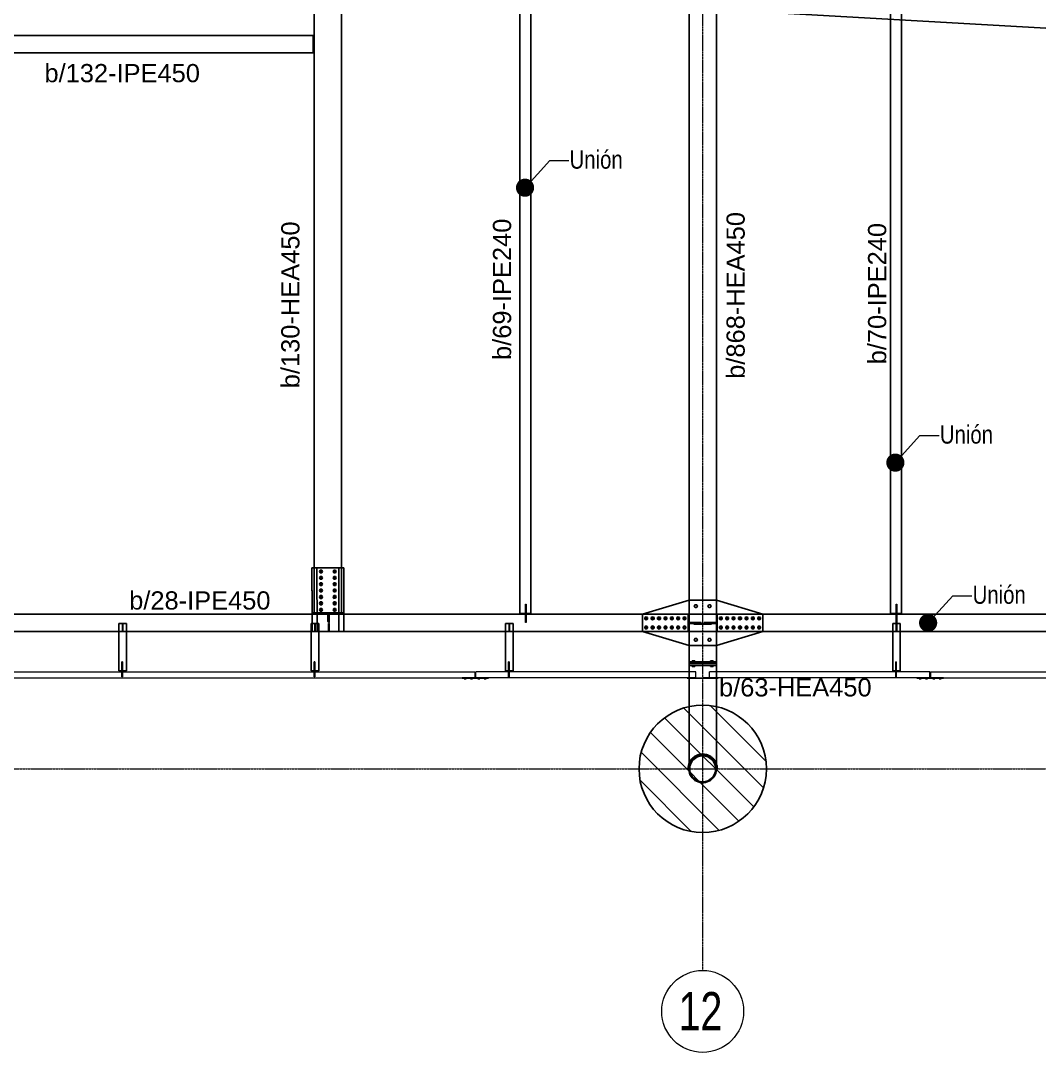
# Model space of a CAD drawing. Header units: millimetres. Extents: x -158 to 97215, y -53820 to 8373.
# Drawn here: x 51236 to 62434, y -53820 to -42484 of the extents above; entities that cross this region are included whole.
import ezdxf
from ezdxf.enums import TextEntityAlignment as Align

# ---------------------------------------------------------------- set-up
doc = ezdxf.new("R2010")
doc.units = ezdxf.units.MM
doc.header["$LTSCALE"] = 0.8
doc.linetypes.add('DXK_LINE_DOT2', pattern=[3.9198, 1.9599, -1.9599])
doc.linetypes.add('Grid Line', pattern=[3.33375, 1.905, -0.47625, 0.47625, -0.47625])
for name, color, linetype, lineweight in [('0-1', 7, 'Continuous', 5), ('E_COLUMNAS', 1, 'Continuous', 18), ('E_COLUMNAS-1', 1, 'Continuous', 25), ('E_EJES', 8, 'Continuous', 9), ('E_EJES-1', 8, 'Grid Line', 9), ('E_TEXTO', 3, 'Continuous', 9), ('E_VIGAS-2', 5, 'Continuous', 25), ('P-PLATINA', 6, 'Continuous', 15)]:
    doc.layers.add(name, color=color, linetype=linetype, lineweight=lineweight)
doc.layers.add('VIGAS', color=8, linetype='Continuous')
doc.styles.add('CX', font='ARIALUNI.ttf', dxfattribs={"width": 0.8, "height": 300})
doc.styles.add('Swis721 LtCn BT', font='swisscl.ttf', dxfattribs={"height": 0.42})
doc.styles.add('VERDANA', font='arial.ttf')

# ---------------------------------------------------------------- blocks, each defined once
blk = doc.blocks.new('Grid - CNI_NOMBRE EJES-372759-_6_00m_N_E_-NIVEL-2 DOC')
at = {"layer": 'E_EJES'}
blk.add_circle((0, 0), 0.003, dxfattribs=at)

msp = doc.modelspace()

# ---------------------------------------------------------------- hatches: boundary and pattern name
at = {"layer": 'E_COLUMNAS'}
h = msp.add_hatch(dxfattribs=at)
h.set_pattern_fill('FP_1', color=256, scale=1000, style=0, pattern_type=2)
h.set_pattern_definition([(135, (90395.35, -191367.15), (-159.09903, -159.09903), [])])
h.paths.add_polyline_path([(58733.3, -51404.7), (58824.6, -51398.7), (58914.4, -51380.9), (59001.1, -51351.5), (59083.3, -51311), (59159.4, -51260.1), (59228.2, -51199.7), (59288.6, -51130.9), (59339.5, -51054.7), (59380, -50972.6), (59409.4, -50885.9), (59427.3, -50796.1), (59433.3, -50704.7), (59427.3, -50613.4), (59409.4, -50523.6), (59380, -50436.9), (59339.5, -50354.7), (59288.6, -50278.6), (59228.2, -50209.8), (59159.4, -50149.4), (59083.3, -50098.5), (59001.1, -50058), (58914.4, -50028.6), (58824.6, -50010.7), (58733.3, -50004.7), (58641.9, -50010.7), (58552.1, -50028.6), (58465.4, -50058), (58383.3, -50098.5), (58307.1, -50149.4), (58238.3, -50209.8), (58177.9, -50278.6), (58127, -50354.7), (58086.5, -50436.9), (58057.1, -50523.6), (58039.2, -50613.4), (58033.3, -50704.7), (58039.2, -50796.1), (58057.1, -50885.9), (58086.5, -50972.6), (58127, -51054.7), (58177.9, -51130.9), (58238.3, -51199.7), (58307.1, -51260.1), (58383.3, -51311), (58465.4, -51351.5), (58552.1, -51380.9), (58641.9, -51398.7)])

# ---------------------------------------------------------------- linework, layer by layer
at = {"color": 2, "linetype": 'Continuous'}
for points in [[(58583.7, -50734.5, 1), (58882.8, -50675, 1)], [(58593.5, -50676.9, 1), (58873, -50732.5, 1)]]:
    msp.add_lwpolyline(points, format="xyb", close=True, dxfattribs=at)
at = {"color": 1, "linetype": 'Continuous'}
for centre, radius, start, end in [((54538.8, -48536.4), 11, 90.03592, 270.03592), ((54538.8, -48606.4), 11, 90.03592, 270.03592), ((54538.8, -48536.4), 10, 30.03592, 210.03592), ((54538.8, -48606.4), 10, 30.03592, 210.03592), ((54538.8, -48536.4), 10, 210.03592, 30.03592), ((54538.8, -48606.4), 10, 210.03592, 30.03592), ((54538.8, -48536.4), 11, 270.03592, 90.03592), ((54538.8, -48606.4), 11, 270.03592, 90.03592), ((54688.8, -48536.4), 11, 90.03592, 270.03592), ((54688.8, -48606.4), 11, 90.03592, 270.03592), ((54688.8, -48536.4), 10, 30.03592, 210.03592), ((54688.8, -48606.4), 10, 30.03592, 210.03592), ((54688.8, -48536.4), 10, 210.03592, 30.03592), ((54688.8, -48606.4), 10, 210.03592, 30.03592), ((54688.8, -48536.4), 11, 270.03592, 90.03592), ((54688.8, -48606.4), 11, 270.03592, 90.03592), ((54538.9, -48676.4), 11, 90.03592, 270.03592), ((54538.9, -48746.4), 11, 90.03592, 270.03592), ((54538.9, -48676.4), 10, 30.03592, 210.03592), ((54538.9, -48746.4), 10, 30.03592, 210.03592), ((54538.9, -48676.4), 10, 210.03592, 30.03592), ((54538.9, -48746.4), 10, 210.03592, 30.03592), ((54538.9, -48676.4), 11, 270.03592, 90.03592), ((54538.9, -48746.4), 11, 270.03592, 90.03592), ((54688.9, -48676.4), 11, 90.03592, 270.03592), ((54688.9, -48746.4), 11, 90.03592, 270.03592), ((54688.9, -48676.4), 10, 30.03592, 210.03592), ((54688.9, -48746.4), 10, 30.03592, 210.03592), ((54688.9, -48676.4), 10, 210.03592, 30.03592), ((54688.9, -48746.4), 10, 210.03592, 30.03592), ((54688.9, -48676.4), 11, 270.03592, 90.03592), ((54688.9, -48746.4), 11, 270.03592, 90.03592), ((54538.9, -48816.4), 11, 90.03592, 270.03592), ((54538.9, -48816.4), 10, 30.03592, 210.03592), ((54538.9, -48816.4), 10, 210.03592, 30.03592), ((54538.9, -48816.4), 11, 270.03592, 90.03592), ((54688.9, -48816.4), 11, 90.03592, 270.03592), ((54688.9, -48816.4), 10, 30.03592, 210.03592), ((54688.9, -48816.4), 10, 210.03592, 30.03592), ((54688.9, -48816.4), 11, 270.03592, 90.03592), ((54539, -48886.4), 11, 90.03592, 270.03592), ((54539, -48956.4), 11, 90.03592, 270.03592), ((54539, -48886.4), 10, 30.03592, 210.03592), ((54539, -48956.4), 10, 30.03592, 210.03592), ((54539, -48886.4), 10, 210.03592, 30.03592), ((54539, -48956.4), 10, 210.03592, 30.03592), ((54539, -48886.4), 11, 270.03592, 90.03592), ((54539, -48956.4), 11, 270.03592, 90.03592), ((54689, -48886.4), 11, 90.03592, 270.03592), ((54689, -48956.4), 11, 90.03592, 270.03592), ((54689, -48886.4), 10, 30.03592, 210.03592), ((54689, -48956.4), 10, 30.03592, 210.03592), ((54689, -48886.4), 10, 210.03592, 30.03592), ((54689, -48956.4), 10, 210.03592, 30.03592), ((54689, -48886.4), 11, 270.03592, 90.03592), ((54689, -48956.4), 11, 270.03592, 90.03592), ((58113.2, -49051.4), 11.5, 18, 198), ((58113.2, -49051.4), 11.5, 198, 18), ((58113.2, -49051.4), 10, 90, 270), ((58113.2, -49051.4), 10, 270, 90), ((58183.2, -49051.4), 11.5, 18, 198), ((58183.2, -49051.4), 11.5, 198, 18), ((58183.2, -49051.4), 10, 90, 270), ((58183.2, -49051.4), 10, 270, 90), ((58253.2, -49051.4), 11.5, 18, 198), ((58253.2, -49051.4), 11.5, 198, 18), ((58253.2, -49051.4), 10, 90, 270), ((58253.2, -49051.4), 10, 270, 90), ((58323.2, -49051.4), 11.5, 18, 198), ((58323.2, -49051.4), 11.5, 198, 18), ((58323.2, -49051.4), 10, 90, 270), ((58323.2, -49051.4), 10, 270, 90), ((58393.2, -49051.4), 11.5, 18, 198), ((58393.2, -49051.4), 11.5, 198, 18), ((58393.2, -49051.4), 10, 90, 270), ((58393.2, -49051.4), 10, 270, 90), ((58463.2, -49051.4), 11.5, 18, 198), ((58463.2, -49051.4), 11.5, 198, 18), ((58463.2, -49051.4), 10, 90, 270), ((58463.2, -49051.4), 10, 270, 90), ((58533.2, -49051.4), 11.5, 18, 198), ((58533.2, -49051.4), 11.5, 198, 18), ((58533.2, -49051.4), 10, 90, 270), ((58533.2, -49051.4), 10, 270, 90), ((58933.3, -49051.4), 11.5, 18, 198), ((58933.3, -49051.4), 11.5, 198, 18), ((58933.3, -49051.4), 10, 90, 270), ((58933.3, -49051.4), 10, 270, 90), ((59003.3, -49051.4), 11.5, 18, 198), ((59003.3, -49051.4), 11.5, 198, 18), ((59003.3, -49051.4), 10, 90, 270), ((59003.3, -49051.4), 10, 270, 90), ((59073.3, -49051.4), 11.5, 18, 198), ((59073.3, -49051.4), 11.5, 198, 18), ((59073.3, -49051.4), 10, 90, 270), ((59073.3, -49051.4), 10, 270, 90), ((59143.3, -49051.4), 11.5, 18, 198), ((59143.3, -49051.4), 11.5, 198, 18), ((59143.3, -49051.4), 10, 90, 270), ((59143.3, -49051.4), 10, 270, 90), ((59213.3, -49051.4), 11.5, 18, 198), ((59213.3, -49051.4), 11.5, 198, 18), ((59213.3, -49051.4), 10, 90, 270), ((59213.3, -49051.4), 10, 270, 90), ((59283.3, -49051.4), 11.5, 18, 198), ((59283.3, -49051.4), 11.5, 198, 18), ((59283.3, -49051.4), 10, 90, 270), ((59283.3, -49051.4), 10, 270, 90), ((59353.3, -49051.4), 11.5, 18, 198), ((59353.3, -49051.4), 11.5, 198, 18), ((59353.3, -49051.4), 10, 90, 270), ((59353.3, -49051.4), 10, 270, 90), ((58113.2, -49151.4), 11.5, 18, 198), ((58113.2, -49151.4), 11.5, 198, 18), ((58113.2, -49151.4), 10, 90, 270), ((58113.2, -49151.4), 10, 270, 90), ((58183.2, -49151.4), 11.5, 18, 198), ((58183.2, -49151.4), 11.5, 198, 18), ((58183.2, -49151.4), 10, 90, 270), ((58183.2, -49151.4), 10, 270, 90), ((58253.2, -49151.4), 11.5, 18, 198), ((58253.2, -49151.4), 11.5, 198, 18), ((58253.2, -49151.4), 10, 90, 270), ((58253.2, -49151.4), 10, 270, 90), ((58323.2, -49151.4), 11.5, 18, 198), ((58323.2, -49151.4), 11.5, 198, 18), ((58323.2, -49151.4), 10, 90, 270), ((58323.2, -49151.4), 10, 270, 90), ((58393.2, -49151.4), 11.5, 18, 198), ((58393.2, -49151.4), 11.5, 198, 18), ((58393.2, -49151.4), 10, 90, 270), ((58393.2, -49151.4), 10, 270, 90), ((58463.2, -49151.4), 11.5, 18, 198), ((58463.2, -49151.4), 11.5, 198, 18), ((58463.2, -49151.4), 10, 90, 270), ((58463.2, -49151.4), 10, 270, 90), ((58533.2, -49151.4), 11.5, 18, 198), ((58533.2, -49151.4), 11.5, 198, 18), ((58533.2, -49151.4), 10, 90, 270), ((58533.2, -49151.4), 10, 270, 90), ((58933.3, -49151.4), 11.5, 18, 198), ((58933.3, -49151.4), 11.5, 198, 18), ((58933.3, -49151.4), 10, 90, 270), ((58933.3, -49151.4), 10, 270, 90), ((59003.3, -49151.4), 11.5, 18, 198), ((59003.3, -49151.4), 11.5, 198, 18), ((59003.3, -49151.4), 10, 90, 270), ((59003.3, -49151.4), 10, 270, 90), ((59073.3, -49151.4), 11.5, 18, 198), ((59073.3, -49151.4), 11.5, 198, 18), ((59073.3, -49151.4), 10, 90, 270), ((59073.3, -49151.4), 10, 270, 90), ((59143.3, -49151.4), 11.5, 18, 198), ((59143.3, -49151.4), 11.5, 198, 18), ((59143.3, -49151.4), 10, 90, 270), ((59143.3, -49151.4), 10, 270, 90), ((59213.3, -49151.4), 11.5, 18, 198), ((59213.3, -49151.4), 11.5, 198, 18), ((59213.3, -49151.4), 10, 90, 270), ((59213.3, -49151.4), 10, 270, 90), ((59283.3, -49151.4), 11.5, 18, 198), ((59283.3, -49151.4), 11.5, 198, 18), ((59283.3, -49151.4), 10, 90, 270), ((59283.3, -49151.4), 10, 270, 90), ((59353.3, -49151.4), 11.5, 18, 198), ((59353.3, -49151.4), 11.5, 198, 18), ((59353.3, -49151.4), 10, 90, 270), ((59353.3, -49151.4), 10, 270, 90)]:
    msp.add_arc(centre, radius, start, end, dxfattribs=at)
at = {"color": 1, "linetype": 'DXK_LINE_DOT2'}
msp.add_arc((58733.3, -50704.7), 162.5, 33.75, 146.25, dxfattribs=at)
at = {"layer": '0-1', "color": 8}
for p, q in [((44238.3, -49638.1), (56228.3, -49638.1)), ((56228.3, -49638.1), (56228.3, -49703.1)), ((56238.3, -49703.1), (56238.3, -49638.1)), ((58583.3, -49638.1), (56238.3, -49638.1)), ((58657.5, -49638.1), (58583.3, -49638.1)), ((58657.5, -49703.1), (58657.5, -49638.1)), ((58809, -49703.1), (58809, -49638.1)), ((58883.3, -49638.1), (58809, -49638.1)), ((61228.3, -49638.1), (58883.3, -49638.1)), ((61228.3, -49703.1), (61228.3, -49638.1)), ((61238.3, -49638.1), (61238.3, -49703.1)), ((61238.3, -49638.1), (73228.3, -49638.1)), ((44238.3, -49703.1), (56228.3, -49703.1)), ((58583.3, -49703.1), (56238.3, -49703.1)), ((58562.5, -49703.1), (58727.5, -49703.1)), ((58904, -49703.1), (58739, -49703.1)), ((61228.3, -49703.1), (58883.3, -49703.1)), ((61238.3, -49703.1), (73228.3, -49703.1))]:
    msp.add_line(p, q, dxfattribs=at)
at = {"layer": 'E_COLUMNAS-1'}
for start, end in [(0, 180), (180, 0)]:
    msp.add_arc((58733.3, -50704.7), 700, start, end, dxfattribs=at)
at = {"layer": 'E_EJES-1'}
for p, q in [((58733.3, -52920), (58733.3, -22429.9)), ((2836.9, -50704.7), (96315.4, -50704.7))]:
    msp.add_line(p, q, dxfattribs=at)
at = {"layer": 'E_TEXTO', "color": 4}
for p, q in [((56780.9, -44319.6), (57051.5, -44021.6)), ((57051.5, -44021.6), (57261.2, -44021.6)), ((60850.9, -47340.4), (61121.5, -47042.4)), ((61121.5, -47042.4), (61331.2, -47042.4)), ((61210.9, -49100.4), (61481.5, -48802.4)), ((61481.5, -48802.4), (61691.2, -48802.4))]:
    msp.add_line(p, q, dxfattribs=at)
at = {"layer": 'E_TEXTO', "color": 4, "const_width": 100}
for points in [[(56730.9, -44319.6, 1), (56830.9, -44319.6, 1)], [(60800.9, -47340.4, 1), (60900.9, -47340.4, 1)], [(61160.9, -49100.4, 1), (61260.9, -49100.4, 1)]]:
    msp.add_lwpolyline(points, format="xyb", close=True, dxfattribs=at)
at = {"layer": 'E_VIGAS-2', "color": 30, "true_color": 0xf26722}
msp.add_line((67242.2, -42835.5), (53983.9, -42079.6), dxfattribs=at)
at = {"layer": 'P-PLATINA'}
for p, q in [((56786.6, -49076.7), (56792.6, -49076.7)), ((60861.4, -49076.7), (60867.4, -49076.7))]:
    msp.add_line(p, q, dxfattribs=at)
for points in [[(56786.6, -48896.4), (56792.6, -48896.4), (56792.6, -48996.4), (56792.6, -49006.4), (56792.6, -49096.7), (56786.6, -49096.7), (56786.6, -49006.4), (56786.6, -48996.4)], [(60861.4, -49096.7), (60861.4, -49006.4), (60861.4, -48996.4), (60861.4, -48896.4), (60867.4, -48896.4), (60867.4, -48996.4), (60867.4, -49006.4), (60867.4, -49096.7)], [(58727.5, -49116.1), (58727.5, -49106.1), (58637.5, -49106.1), (58637.5, -49116.1)], [(58739, -49106.1), (58739, -49116.1), (58829, -49116.1), (58829, -49106.1)]]:
    msp.add_lwpolyline(points, close=True, dxfattribs=at)
for points in [[(54608.3, -48996.4), (54608.3, -49086.7), (54619.8, -49086.7), (54619.8, -48996.4)], [(54619.8, -49006.7), (54619.8, -49096.7), (54629.8, -49096.7), (54629.8, -49006.7)], [(58573.3, -49106.1), (58717.5, -49106.1), (58717.5, -49096.7), (58573.3, -49096.7)], [(58893.3, -49096.7), (58749, -49096.7), (58749, -49106.1), (58893.3, -49106.1)]]:
    msp.add_lwpolyline(points, dxfattribs=at)
at = {"layer": 'VIGAS'}
for p, q in [((54464, -41906.1), (54464, -45141.7)), ((54764, -41906.1), (54764, -48996.4)), ((56723.5, -48996.4), (56723.5, -42042.9)), ((56843.5, -42042.9), (56843.5, -48996.4)), ((58583.3, -42108.4), (58583.3, -48851.3)), ((58883.3, -42108.4), (58883.3, -48851.4)), ((60798.3, -48996.4), (60798.3, -42275.9)), ((60918.3, -42275.9), (60918.3, -48996.4)), ((54451.3, -42647.2), (50446.2, -42647.2)), ((54451.3, -42837.2), (54451.3, -42647.2)), ((54451.3, -42837.2), (50446.2, -42837.2)), ((54464, -45141.7), (54464, -48996.4)), ((54438.7, -48496.5), (54788.7, -48496.4)), ((54438.7, -48496.5), (54439.6, -49006.4)), ((54440.1, -48989.5), (54438.7, -48496.5)), ((54464, -48496.5), (54438.7, -48496.5)), ((54764, -48496.4), (54464, -48496.5)), ((54492.9, -48496.5), (54734.5, -48496.4)), ((54494.2, -49196.4), (54492.9, -48496.5)), ((54734.5, -48496.4), (54734.2, -49196.4)), ((54788.7, -48496.4), (54764, -48496.4)), ((54788.7, -48496.4), (54788.5, -48989.4)), ((54788.5, -48989.4), (54788.7, -48496.4)), ((54530.1, -48521.5), (54521.4, -48536.5)), ((54521.4, -48536.5), (54530.1, -48551.5)), ((54530.1, -48591.5), (54521.5, -48606.5)), ((54521.5, -48606.5), (54530.2, -48621.5)), ((54547.4, -48521.4), (54530.1, -48521.5)), ((54530.1, -48551.5), (54547.4, -48551.4)), ((54547.5, -48591.4), (54530.1, -48591.5)), ((54530.2, -48621.5), (54547.5, -48621.4)), ((54556.1, -48536.4), (54547.4, -48521.4)), ((54547.4, -48551.4), (54556.1, -48536.4)), ((54556.1, -48606.4), (54547.5, -48591.4)), ((54547.5, -48621.4), (54556.1, -48606.4)), ((54680.1, -48521.4), (54671.4, -48536.4)), ((54671.4, -48536.4), (54680.1, -48551.4)), ((54680.1, -48591.4), (54671.5, -48606.4)), ((54671.5, -48606.4), (54680.2, -48621.4)), ((54697.4, -48521.3), (54680.1, -48521.4)), ((54680.1, -48551.4), (54697.4, -48551.3)), ((54697.5, -48591.3), (54680.1, -48591.4)), ((54680.2, -48621.4), (54697.5, -48621.3)), ((54706.1, -48536.3), (54697.4, -48521.3)), ((54697.4, -48551.3), (54706.1, -48536.3)), ((54706.1, -48606.3), (54697.5, -48591.3)), ((54697.5, -48621.3), (54706.1, -48606.3)), ((54530.2, -48661.5), (54521.5, -48676.5)), ((54521.5, -48676.5), (54530.2, -48691.5)), ((54530.2, -48731.5), (54521.6, -48746.5)), ((54547.5, -48661.4), (54530.2, -48661.5)), ((54530.2, -48691.5), (54547.5, -48691.4)), ((54547.5, -48731.4), (54530.2, -48731.5)), ((54556.2, -48676.4), (54547.5, -48661.4)), ((54547.5, -48691.4), (54556.2, -48676.4)), ((54556.2, -48746.4), (54547.5, -48731.4)), ((54680.2, -48661.4), (54671.5, -48676.4)), ((54671.5, -48676.4), (54680.2, -48691.4)), ((54680.2, -48731.4), (54671.6, -48746.4)), ((54697.5, -48661.3), (54680.2, -48661.4)), ((54680.2, -48691.4), (54697.5, -48691.3)), ((54697.5, -48731.3), (54680.2, -48731.4)), ((54706.2, -48676.3), (54697.5, -48661.3)), ((54697.5, -48691.3), (54706.2, -48676.3)), ((54706.2, -48746.3), (54697.5, -48731.3)), ((54521.6, -48746.5), (54530.2, -48761.5)), ((54530.3, -48801.5), (54521.6, -48816.5)), ((54521.6, -48816.5), (54530.3, -48831.5)), ((54530.2, -48761.5), (54547.6, -48761.4)), ((54547.6, -48801.4), (54530.3, -48801.5)), ((54530.3, -48831.5), (54547.6, -48831.4)), ((54547.6, -48761.4), (54556.2, -48746.4)), ((54556.3, -48816.4), (54547.6, -48801.4)), ((54547.6, -48831.4), (54556.3, -48816.4)), ((54671.6, -48746.4), (54680.2, -48761.4)), ((54680.3, -48801.4), (54671.6, -48816.4)), ((54671.6, -48816.4), (54680.3, -48831.4)), ((54680.2, -48761.4), (54697.6, -48761.3)), ((54697.6, -48801.3), (54680.3, -48801.4)), ((54680.3, -48831.4), (54697.6, -48831.3)), ((54697.6, -48761.3), (54706.2, -48746.3)), ((54706.3, -48816.3), (54697.6, -48801.3)), ((54697.6, -48831.3), (54706.3, -48816.3)), ((58583.3, -48851.3), (58583.3, -49351.4)), ((58883.3, -49351.3), (58883.3, -48851.4)), ((54530.3, -48871.5), (54521.7, -48886.5)), ((54521.7, -48886.5), (54530.3, -48901.5)), ((54530.4, -48941.5), (54521.7, -48956.5)), ((54521.7, -48956.5), (54530.4, -48971.5)), ((54547.6, -48871.4), (54530.3, -48871.5)), ((54530.3, -48901.5), (54547.7, -48901.4)), ((54547.7, -48941.4), (54530.4, -48941.5)), ((54530.4, -48971.5), (54547.7, -48971.4)), ((54556.3, -48886.4), (54547.6, -48871.4)), ((54547.7, -48901.4), (54556.3, -48886.4)), ((54556.3, -48956.4), (54547.7, -48941.4)), ((54547.7, -48971.4), (54556.3, -48956.4)), ((54680.3, -48871.4), (54671.7, -48886.4)), ((54671.7, -48886.4), (54680.3, -48901.4)), ((54680.4, -48941.4), (54671.7, -48956.4)), ((54671.7, -48956.4), (54680.4, -48971.4)), ((54697.6, -48871.3), (54680.3, -48871.4)), ((54680.3, -48901.4), (54697.7, -48901.3)), ((54697.7, -48941.3), (54680.4, -48941.4)), ((54680.4, -48971.4), (54697.7, -48971.3)), ((54706.3, -48886.3), (54697.6, -48871.3)), ((54697.7, -48901.3), (54706.3, -48886.3)), ((54706.3, -48956.3), (54697.7, -48941.3)), ((54697.7, -48971.3), (54706.3, -48956.3)), ((54493.8, -49006.4), (50956.3, -49006.4)), ((54439.6, -49006.4), (54440, -49196.5)), ((54464, -48989.5), (54440.1, -48989.5)), ((54764, -48989.4), (54464, -48989.5)), ((54493.8, -48996.4), (54464, -48996.4)), ((54734.3, -48996.4), (54493.8, -48996.4)), ((54734.3, -49006.4), (54493.8, -49006.4)), ((54629.8, -49006.7), (54619.8, -49006.7)), ((54764, -48996.4), (54734.3, -48996.4)), ((58075.1, -49006.4), (54734.3, -49006.4)), ((54788.5, -48989.4), (54764, -48989.4)), ((54788.5, -49006.4), (54788.4, -49196.4)), ((54788.5, -48989.4), (54788.5, -49006.4)), ((56723.5, -48996.4), (56843.5, -48996.4)), ((58073.4, -49006.4), (58073.3, -49196.9)), ((58073.3, -49196.9), (58073.4, -49006.9)), ((58073.4, -49005.9), (58073.4, -49006.4)), ((58076.7, -49005.9), (58073.4, -49005.9)), ((58573.3, -49006.4), (58075.1, -49006.4)), ((59393.1, -49004.6), (58076.7, -49005.9)), ((58098.2, -49042.7), (58113.2, -49034)), ((58098.2, -49060), (58098.2, -49042.7)), ((58113.2, -49068.7), (58098.2, -49060)), ((58113.2, -49034), (58128.2, -49042.7)), ((58128.2, -49060), (58113.2, -49068.7)), ((58128.2, -49042.7), (58128.2, -49060)), ((58168.2, -49042.7), (58183.2, -49034)), ((58168.2, -49060), (58168.2, -49042.7)), ((58183.2, -49068.7), (58168.2, -49060)), ((58183.2, -49034), (58198.2, -49042.7)), ((58198.2, -49060), (58183.2, -49068.7)), ((58198.2, -49042.7), (58198.2, -49060)), ((58238.2, -49042.7), (58253.2, -49034)), ((58238.2, -49060), (58238.2, -49042.7)), ((58253.2, -49068.7), (58238.2, -49060)), ((58253.2, -49034), (58268.2, -49042.7)), ((58268.2, -49060), (58253.2, -49068.7)), ((58268.2, -49042.7), (58268.2, -49060)), ((58308.2, -49042.7), (58323.2, -49034)), ((58308.2, -49060), (58308.2, -49042.7)), ((58323.2, -49068.7), (58308.2, -49060)), ((58323.2, -49034), (58338.2, -49042.7)), ((58338.2, -49060), (58323.2, -49068.7)), ((58338.2, -49042.7), (58338.2, -49060)), ((58378.2, -49042.7), (58393.2, -49034)), ((58378.2, -49060), (58378.2, -49042.7)), ((58393.2, -49068.7), (58378.2, -49060)), ((58393.2, -49034), (58408.2, -49042.7)), ((58408.2, -49060), (58393.2, -49068.7)), ((58408.2, -49042.7), (58408.2, -49060)), ((58448.2, -49042.7), (58463.2, -49034)), ((58448.2, -49060), (58448.2, -49042.7)), ((58463.2, -49068.7), (58448.2, -49060)), ((58463.2, -49034), (58478.2, -49042.7)), ((58478.2, -49060), (58463.2, -49068.7)), ((58478.2, -49042.7), (58478.2, -49060)), ((58518.2, -49042.7), (58533.2, -49034)), ((58518.2, -49060), (58518.2, -49042.7)), ((58533.2, -49068.7), (58518.2, -49060)), ((58533.2, -49034), (58548.2, -49042.7)), ((58548.2, -49060), (58533.2, -49068.7)), ((58548.2, -49042.7), (58548.2, -49060)), ((58573.3, -49006.4), (58573.3, -49196.4)), ((58893.3, -49196.4), (58893.3, -49006.4)), ((59393.1, -49006.4), (58893.3, -49006.4)), ((58918.3, -49042.7), (58933.3, -49034)), ((58918.3, -49060), (58918.3, -49042.7)), ((58933.3, -49068.7), (58918.3, -49060)), ((58933.3, -49034), (58948.3, -49042.7)), ((58948.3, -49060), (58933.3, -49068.7)), ((58948.3, -49042.7), (58948.3, -49060)), ((58988.3, -49042.7), (59003.3, -49034)), ((58988.3, -49060), (58988.3, -49042.7)), ((59003.3, -49068.7), (58988.3, -49060)), ((59003.3, -49034), (59018.3, -49042.7)), ((59018.3, -49060), (59003.3, -49068.7)), ((59018.3, -49042.7), (59018.3, -49060)), ((59058.3, -49042.7), (59073.3, -49034)), ((59058.3, -49060), (59058.3, -49042.7)), ((59073.3, -49068.7), (59058.3, -49060)), ((59073.3, -49034), (59088.3, -49042.7)), ((59088.3, -49060), (59073.3, -49068.7)), ((59088.3, -49042.7), (59088.3, -49060)), ((59128.3, -49042.7), (59143.3, -49034)), ((59128.3, -49060), (59128.3, -49042.7)), ((59143.3, -49068.7), (59128.3, -49060)), ((59143.3, -49034), (59158.3, -49042.7)), ((59158.3, -49060), (59143.3, -49068.7)), ((59158.3, -49042.7), (59158.3, -49060)), ((59198.3, -49042.7), (59213.3, -49034)), ((59198.3, -49060), (59198.3, -49042.7)), ((59213.3, -49068.7), (59198.3, -49060)), ((59213.3, -49034), (59228.3, -49042.7)), ((59228.3, -49060), (59213.3, -49068.7)), ((59228.3, -49042.7), (59228.3, -49060)), ((59268.3, -49042.7), (59283.3, -49034)), ((59268.3, -49060), (59268.3, -49042.7)), ((59283.3, -49068.7), (59268.3, -49060)), ((59283.3, -49034), (59298.3, -49042.7)), ((59298.3, -49060), (59283.3, -49068.7)), ((59298.3, -49042.7), (59298.3, -49060)), ((59338.3, -49042.7), (59353.3, -49034)), ((59338.3, -49060), (59338.3, -49042.7)), ((59353.3, -49068.7), (59338.3, -49060)), ((59353.3, -49034), (59368.3, -49042.7)), ((59368.3, -49060), (59353.3, -49068.7)), ((59368.3, -49042.7), (59368.3, -49060)), ((59393.1, -49004.6), (59393.3, -49196.9)), ((59393.1, -49004.6), (59393.3, -49196.9)), ((66510.2, -49006.4), (59393.1, -49006.4)), ((60798.3, -48996.4), (60918.3, -48996.4)), ((54494.2, -49196.4), (50956.3, -49196.4)), ((52399.5, -49106.1), (52317.5, -49106.1)), ((52317.5, -49106.1), (52317.5, -49196.4)), ((52317.5, -49196.4), (52317.5, -49628.1)), ((52355.5, -49196.1), (52355.5, -49106.1)), ((52355.5, -49106.1), (52361.5, -49106.1)), ((52355.5, -49196.1), (52355.5, -49106.1)), ((52355.5, -49106.1), (52361.5, -49106.1)), ((52355.5, -49126.1), (52361.5, -49126.1)), ((52361.5, -49196.1), (52355.5, -49196.1)), ((52361.5, -49196.1), (52355.5, -49196.1)), ((52361.5, -49106.1), (52361.5, -49196.1)), ((52361.5, -49106.1), (52361.5, -49196.1)), ((52399.5, -49106.1), (52399.5, -49196.4)), ((52399.5, -49196.4), (52399.5, -49628.1)), ((54512.9, -49106.1), (54430.9, -49106.1)), ((54430.9, -49106.1), (54430.9, -49196.4)), ((54430.9, -49196.4), (54430.9, -49628.1)), ((54512.9, -49196.5), (54440, -49196.5)), ((54468.9, -49196.1), (54468.9, -49106.1)), ((54468.9, -49106.1), (54474.9, -49106.1)), ((54468.9, -49196.1), (54468.9, -49106.1)), ((54468.9, -49106.1), (54474.9, -49106.1)), ((54468.9, -49126.1), (54474.9, -49126.1)), ((54474.9, -49196.1), (54468.9, -49196.1)), ((54474.9, -49196.1), (54468.9, -49196.1)), ((54474.9, -49106.1), (54474.9, -49196.1)), ((54474.9, -49106.1), (54474.9, -49196.1)), ((54614, -49196.4), (54494.2, -49196.4)), ((54734.2, -49196.4), (54494.2, -49196.4)), ((54512.9, -49106.1), (54512.9, -49196.4)), ((54512.9, -49196.4), (54512.9, -49628.1)), ((54732.8, -49196.4), (54512.9, -49196.5)), ((58073.3, -49196.4), (54614, -49196.4)), ((54627.8, -49106.1), (54621.8, -49106.1)), ((54621.8, -49196.1), (54621.8, -49106.1)), ((54621.8, -49131.1), (54627.8, -49131.1)), ((54627.8, -49196.1), (54621.8, -49196.1)), ((54627.8, -49196.1), (54627.8, -49106.1)), ((54788.4, -49196.4), (54732.8, -49196.4)), ((56649.5, -49106.1), (56567.5, -49106.1)), ((56567.5, -49106.1), (56567.5, -49196.4)), ((56567.5, -49196.4), (56567.5, -49628.1)), ((56605.5, -49196.1), (56605.5, -49106.1)), ((56605.5, -49106.1), (56611.5, -49106.1)), ((56605.5, -49196.1), (56605.5, -49106.1)), ((56605.5, -49106.1), (56611.5, -49106.1)), ((56605.5, -49126.1), (56611.5, -49126.1)), ((56611.5, -49196.1), (56605.5, -49196.1)), ((56611.5, -49196.1), (56605.5, -49196.1)), ((56611.5, -49106.1), (56611.5, -49196.1)), ((56611.5, -49106.1), (56611.5, -49196.1)), ((56649.5, -49106.1), (56649.5, -49196.4)), ((56649.5, -49196.4), (56649.5, -49628.1)), ((58573.3, -49196.4), (58073.3, -49196.4)), ((59393.3, -49196.9), (58073.3, -49196.9)), ((58098.2, -49142.7), (58113.2, -49134)), ((58098.2, -49160), (58098.2, -49142.7)), ((58113.2, -49168.7), (58098.2, -49160)), ((58113.2, -49134), (58128.2, -49142.7)), ((58128.2, -49160), (58113.2, -49168.7)), ((58128.2, -49142.7), (58128.2, -49160)), ((58168.2, -49142.7), (58183.2, -49134)), ((58168.2, -49160), (58168.2, -49142.7)), ((58183.2, -49168.7), (58168.2, -49160)), ((58183.2, -49134), (58198.2, -49142.7)), ((58198.2, -49160), (58183.2, -49168.7)), ((58198.2, -49142.7), (58198.2, -49160)), ((58238.2, -49142.7), (58253.2, -49134)), ((58238.2, -49160), (58238.2, -49142.7)), ((58253.2, -49168.7), (58238.2, -49160)), ((58253.2, -49134), (58268.2, -49142.7)), ((58268.2, -49160), (58253.2, -49168.7)), ((58268.2, -49142.7), (58268.2, -49160)), ((58308.2, -49142.7), (58323.2, -49134)), ((58308.2, -49160), (58308.2, -49142.7)), ((58323.2, -49168.7), (58308.2, -49160)), ((58323.2, -49134), (58338.2, -49142.7)), ((58338.2, -49160), (58323.2, -49168.7)), ((58338.2, -49142.7), (58338.2, -49160)), ((58378.2, -49142.7), (58393.2, -49134)), ((58378.2, -49160), (58378.2, -49142.7)), ((58393.2, -49168.7), (58378.2, -49160)), ((58393.2, -49134), (58408.2, -49142.7)), ((58408.2, -49160), (58393.2, -49168.7)), ((58408.2, -49142.7), (58408.2, -49160)), ((58448.2, -49142.7), (58463.2, -49134)), ((58448.2, -49160), (58448.2, -49142.7)), ((58463.2, -49168.7), (58448.2, -49160)), ((58463.2, -49134), (58478.2, -49142.7)), ((58478.2, -49160), (58463.2, -49168.7)), ((58478.2, -49142.7), (58478.2, -49160)), ((58518.2, -49142.7), (58533.2, -49134)), ((58518.2, -49160), (58518.2, -49142.7)), ((58533.2, -49168.7), (58518.2, -49160)), ((58533.2, -49134), (58548.2, -49142.7)), ((58548.2, -49160), (58533.2, -49168.7)), ((58548.2, -49142.7), (58548.2, -49160)), ((59393.3, -49196.4), (58893.3, -49196.4)), ((58918.3, -49142.7), (58933.3, -49134)), ((58918.3, -49160), (58918.3, -49142.7)), ((58933.3, -49168.7), (58918.3, -49160)), ((58933.3, -49134), (58948.3, -49142.7)), ((58948.3, -49160), (58933.3, -49168.7)), ((58948.3, -49142.7), (58948.3, -49160)), ((58988.3, -49142.7), (59003.3, -49134)), ((58988.3, -49160), (58988.3, -49142.7)), ((59003.3, -49168.7), (58988.3, -49160)), ((59003.3, -49134), (59018.3, -49142.7)), ((59018.3, -49160), (59003.3, -49168.7)), ((59018.3, -49142.7), (59018.3, -49160)), ((59058.3, -49142.7), (59073.3, -49134)), ((59058.3, -49160), (59058.3, -49142.7)), ((59073.3, -49168.7), (59058.3, -49160)), ((59073.3, -49134), (59088.3, -49142.7)), ((59088.3, -49160), (59073.3, -49168.7)), ((59088.3, -49142.7), (59088.3, -49160)), ((59128.3, -49142.7), (59143.3, -49134)), ((59128.3, -49160), (59128.3, -49142.7)), ((59143.3, -49168.7), (59128.3, -49160)), ((59143.3, -49134), (59158.3, -49142.7)), ((59158.3, -49160), (59143.3, -49168.7)), ((59158.3, -49142.7), (59158.3, -49160)), ((59198.3, -49142.7), (59213.3, -49134)), ((59198.3, -49160), (59198.3, -49142.7)), ((59213.3, -49168.7), (59198.3, -49160)), ((59213.3, -49134), (59228.3, -49142.7)), ((59228.3, -49160), (59213.3, -49168.7)), ((59228.3, -49142.7), (59228.3, -49160)), ((59268.3, -49142.7), (59283.3, -49134)), ((59268.3, -49160), (59268.3, -49142.7)), ((59283.3, -49168.7), (59268.3, -49160)), ((59283.3, -49134), (59298.3, -49142.7)), ((59298.3, -49160), (59283.3, -49168.7)), ((59298.3, -49142.7), (59298.3, -49160)), ((59338.3, -49142.7), (59353.3, -49134)), ((59338.3, -49160), (59338.3, -49142.7)), ((59353.3, -49168.7), (59338.3, -49160)), ((59353.3, -49134), (59368.3, -49142.7)), ((59368.3, -49160), (59353.3, -49168.7)), ((59368.3, -49142.7), (59368.3, -49160)), ((66510.3, -49196.4), (59393.3, -49196.4)), ((60904.3, -49106.1), (60822.3, -49106.1)), ((60822.3, -49106.1), (60822.3, -49196.4)), ((60822.3, -49196.4), (60822.3, -49628.1)), ((60860.3, -49196.1), (60860.3, -49106.1)), ((60860.3, -49106.1), (60866.3, -49106.1)), ((60860.3, -49196.1), (60860.3, -49106.1)), ((60860.3, -49106.1), (60866.3, -49106.1)), ((60860.3, -49126.1), (60866.3, -49126.1)), ((60866.3, -49196.1), (60860.3, -49196.1)), ((60866.3, -49196.1), (60860.3, -49196.1)), ((60866.3, -49106.1), (60866.3, -49196.1)), ((60866.3, -49106.1), (60866.3, -49196.1)), ((60904.3, -49106.1), (60904.3, -49196.4)), ((60904.3, -49196.4), (60904.3, -49628.1)), ((58583.3, -49351.4), (58583.3, -49530)), ((58883.3, -49530), (58883.3, -49351.3)), ((52350, -49530.6), (52350, -49628.1)), ((52350, -49530.6), (52356, -49530.6)), ((52356, -49530.6), (52356, -49628.1)), ((54463.4, -49530.6), (54463.4, -49628.1)), ((54463.4, -49530.6), (54469.4, -49530.6)), ((54469.4, -49530.6), (54469.4, -49628.1)), ((56600, -49530.6), (56600, -49628.1)), ((56600, -49530.6), (56606, -49530.6)), ((56606, -49530.6), (56606, -49628.1)), ((58583.3, -49530), (58883.3, -49530)), ((58883.3, -49530), (58583.3, -49530)), ((58583.3, -49530), (58583.3, -49549)), ((58618.3, -49516.8), (58648.3, -49516.8)), ((58618.3, -49516.8), (58618.3, -49530)), ((58633.3, -49530), (58633.3, -49516.8)), ((58648.3, -49516.8), (58648.3, -49530)), ((58818.3, -49516.8), (58848.3, -49516.8)), ((58818.3, -49516.8), (58818.3, -49530)), ((58833.3, -49530), (58833.3, -49516.8)), ((58848.3, -49516.8), (58848.3, -49530)), ((58883.3, -49549), (58883.3, -49530)), ((60854.8, -49530.6), (60854.8, -49628.1)), ((60854.8, -49530.6), (60860.8, -49530.6)), ((60860.8, -49530.6), (60860.8, -49628.1)), ((52399.5, -49628.1), (52317.5, -49628.1)), ((52350, -49545.6), (52356, -49545.6)), ((52350, -49625.6), (52356, -49625.6)), ((52350, -49628.1), (52350, -49638.1)), ((52350, -49638.1), (52350, -49695.6)), ((52350, -49638.1), (52356, -49638.1)), ((52356, -49628.1), (52356, -49638.1)), ((52356, -49638.1), (52356, -49695.6)), ((54512.9, -49628.1), (54430.9, -49628.1)), ((54463.4, -49545.6), (54469.4, -49545.6)), ((54463.4, -49625.6), (54469.4, -49625.6)), ((54463.4, -49628.1), (54463.4, -49638.1)), ((54463.4, -49638.1), (54463.4, -49695.6)), ((54463.4, -49638.1), (54469.4, -49638.1)), ((54469.4, -49628.1), (54469.4, -49638.1)), ((54469.4, -49638.1), (54469.4, -49695.6)), ((56649.5, -49628.1), (56567.5, -49628.1)), ((56600, -49545.6), (56606, -49545.6)), ((56600, -49625.6), (56606, -49625.6)), ((56600, -49628.1), (56600, -49638.1)), ((56600, -49638.1), (56600, -49695.6)), ((56600, -49638.1), (56606, -49638.1)), ((56606, -49628.1), (56606, -49638.1)), ((56606, -49638.1), (56606, -49695.6)), ((58883.3, -49549), (58583.3, -49549)), ((58583.3, -49549), (58583.3, -49568)), ((58583.3, -49549), (58883.3, -49549)), ((58583.3, -49568), (58583.3, -50021.2)), ((58583.3, -49568), (58883.3, -49568)), ((58583.3, -49568), (58883.3, -49568)), ((58618.3, -49568), (58618.3, -49581.2)), ((58648.3, -49581.2), (58618.3, -49581.2)), ((58633.3, -49581.2), (58633.3, -49568)), ((58648.3, -49568), (58648.3, -49581.2)), ((58818.3, -49568), (58818.3, -49581.2)), ((58848.3, -49581.2), (58818.3, -49581.2)), ((58833.3, -49581.2), (58833.3, -49568)), ((58848.3, -49568), (58848.3, -49581.2)), ((58883.3, -49568), (58883.3, -49549)), ((58883.3, -49568), (58883.3, -50021.2)), ((60904.3, -49628.1), (60822.3, -49628.1)), ((60854.8, -49545.6), (60860.8, -49545.6)), ((60854.8, -49625.6), (60860.8, -49625.6)), ((60854.8, -49628.1), (60854.8, -49638.1)), ((60854.8, -49638.1), (60854.8, -49695.6)), ((60854.8, -49638.1), (60860.8, -49638.1)), ((60860.8, -49628.1), (60860.8, -49638.1)), ((60860.8, -49638.1), (60860.8, -49695.6)), ((52350, -49685.6), (52356, -49685.6)), ((52350, -49695.6), (52356, -49695.6)), ((54463.4, -49685.6), (54469.4, -49685.6)), ((54463.4, -49695.6), (54469.4, -49695.6)), ((56088.3, -49703.1), (56088.3, -49709.1)), ((56228.3, -49703.1), (56088.3, -49703.1)), ((56088.3, -49709.1), (56378.3, -49709.1)), ((56112.9, -49717), (56112.9, -49709.1)), ((56112.9, -49717), (56133.6, -49717)), ((56118.1, -49717), (56118.1, -49709.1)), ((56128.5, -49717), (56128.5, -49709.1)), ((56133.6, -49717), (56133.6, -49709.1)), ((56182.9, -49717), (56182.9, -49709.1)), ((56182.9, -49717), (56203.6, -49717)), ((56188.1, -49717), (56188.1, -49709.1)), ((56198.5, -49717), (56198.5, -49709.1)), ((56203.6, -49717), (56203.6, -49709.1)), ((56238.3, -49703.1), (56228.3, -49703.1)), ((56378.3, -49703.1), (56238.3, -49703.1)), ((56262.9, -49717), (56262.9, -49709.1)), ((56283.6, -49717), (56262.9, -49717)), ((56268.1, -49717), (56268.1, -49709.1)), ((56278.5, -49717), (56278.5, -49709.1)), ((56283.6, -49709.1), (56283.6, -49717)), ((56332.9, -49717), (56332.9, -49709.1)), ((56353.6, -49717), (56332.9, -49717)), ((56338.1, -49717), (56338.1, -49709.1)), ((56348.5, -49717), (56348.5, -49709.1)), ((56353.6, -49709.1), (56353.6, -49717)), ((56378.3, -49709.1), (56378.3, -49703.1)), ((56600, -49685.6), (56606, -49685.6)), ((56600, -49695.6), (56606, -49695.6)), ((58562.5, -49707.1), (58562.5, -49703.1)), ((58583.3, -49707.1), (58562.5, -49707.1)), ((58577.1, -49715), (58577.1, -49707.1)), ((58582.3, -49715), (58577.1, -49715)), ((58582.3, -49715), (58582.3, -49707.1)), ((58583.3, -49715), (58582.3, -49715)), ((58657.5, -49703.1), (58583.3, -49703.1)), ((58583.3, -49707.1), (58727.5, -49707.1)), ((58647.5, -49707.1), (58647.5, -49703.1)), ((58667.5, -49707.1), (58667.5, -49703.1)), ((58702.5, -49707.1), (58702.5, -49703.1)), ((58727.5, -49707.1), (58727.5, -49703.1)), ((58739, -49703.1), (58739, -49707.1)), ((58883.3, -49707.1), (58739, -49707.1)), ((58764, -49707.1), (58764, -49703.1)), ((58799, -49707.1), (58799, -49703.1)), ((58883.3, -49703.1), (58809, -49703.1)), ((58819, -49707.1), (58819, -49703.1)), ((58904, -49707.1), (58883.3, -49707.1)), ((58883.3, -49715), (58884.2, -49715)), ((58884.2, -49715), (58884.2, -49707.1)), ((58884.2, -49715), (58889.4, -49715)), ((58889.4, -49715), (58889.4, -49707.1)), ((58904, -49703.1), (58904, -49707.1)), ((60854.8, -49685.6), (60860.8, -49685.6)), ((60854.8, -49695.6), (60860.8, -49695.6)), ((61088.3, -49703.1), (61088.3, -49709.1)), ((61228.3, -49703.1), (61088.3, -49703.1)), ((61088.3, -49709.1), (61378.3, -49709.1)), ((61112.9, -49717), (61112.9, -49709.1)), ((61112.9, -49717), (61133.6, -49717)), ((61118.1, -49717), (61118.1, -49709.1)), ((61128.5, -49717), (61128.5, -49709.1)), ((61133.6, -49717), (61133.6, -49709.1)), ((61182.9, -49717), (61182.9, -49709.1)), ((61182.9, -49717), (61203.6, -49717)), ((61188.1, -49717), (61188.1, -49709.1)), ((61198.5, -49717), (61198.5, -49709.1)), ((61203.6, -49717), (61203.6, -49709.1)), ((61238.3, -49703.1), (61228.3, -49703.1)), ((61378.3, -49703.1), (61238.3, -49703.1)), ((61262.9, -49717), (61262.9, -49709.1)), ((61283.6, -49717), (61262.9, -49717)), ((61268.1, -49717), (61268.1, -49709.1)), ((61278.5, -49717), (61278.5, -49709.1)), ((61283.6, -49709.1), (61283.6, -49717)), ((61332.9, -49717), (61332.9, -49709.1)), ((61353.6, -49717), (61332.9, -49717)), ((61338.1, -49717), (61338.1, -49709.1)), ((61348.5, -49717), (61348.5, -49709.1)), ((61353.6, -49709.1), (61353.6, -49717)), ((61378.3, -49709.1), (61378.3, -49703.1)), ((58583.3, -50021.2), (58583.3, -50642.5)), ((58883.3, -50021.2), (58883.3, -50642.5)), ((58659.7, -50560.7), (58673.3, -50554.3)), ((58673.3, -50554.3), (58678.7, -50552.2)), ((58678.7, -50552.2), (58692.4, -50548.1)), ((58681.6, -50561.8), (58695.3, -50557.7)), ((58692.4, -50548.1), (58697.2, -50547)), ((58695.3, -50557.7), (58698.9, -50556.8)), ((58697.2, -50547), (58712.3, -50544.4)), ((58698.9, -50556.8), (58714, -50554.2)), ((58712.3, -50544.4), (58715.1, -50544)), ((58714, -50554.2), (58716.1, -50553.9)), ((58715.1, -50544), (58729.3, -50542.6)), ((58716.1, -50553.9), (58730.3, -50552.5)), ((58729.3, -50542.6), (58737.2, -50542.6)), ((58730.3, -50552.5), (58736.2, -50552.5)), ((58736.2, -50552.5), (58750.4, -50553.9)), ((58737.2, -50542.6), (58751.4, -50544)), ((58750.4, -50553.9), (58752.5, -50554.2)), ((58751.4, -50544), (58754.2, -50544.4)), ((58752.5, -50554.2), (58767.6, -50556.8)), ((58754.2, -50544.4), (58769.3, -50547)), ((58767.6, -50556.8), (58771.3, -50557.7)), ((58769.3, -50547), (58774.2, -50548.1)), ((58771.3, -50557.7), (58784.9, -50561.8)), ((58774.2, -50548.1), (58787.8, -50552.2)), ((58787.8, -50552.2), (58793.2, -50554.3)), ((58793.2, -50554.3), (58806.8, -50560.7)), ((58573, -50682.5), (58575.8, -50667.4)), ((58575.8, -50667.4), (58576.9, -50663)), ((58576.9, -50663), (58581, -50649.4)), ((58581, -50649.4), (58583.3, -50643.6)), ((58582.9, -50684.3), (58585.6, -50669.2)), ((58592, -50626.1), (58583.3, -50642.5)), ((58583.3, -50643.6), (58589.7, -50630.2)), ((58585.6, -50669.2), (58586.4, -50665.9)), ((58586.4, -50665.9), (58590.6, -50652.3)), ((58589.7, -50630.2), (58591.1, -50627.6)), ((58590.6, -50652.3), (58592.3, -50647.9)), ((58591.1, -50627.6), (58598.4, -50614.9)), ((58598.1, -50614.5), (58592, -50626.1)), ((58592.3, -50647.9), (58598.7, -50634.5)), ((58598.4, -50614.9), (58602.2, -50609.5)), ((58598.7, -50634.5), (58599.7, -50632.6)), ((58599.7, -50632.6), (58607.1, -50619.9)), ((58602.2, -50609.5), (58611.2, -50598.5)), ((58607.1, -50619.9), (58609.9, -50615.8)), ((58609.9, -50615.8), (58618.9, -50604.8)), ((58611.2, -50598.5), (58614, -50595.4)), ((58614, -50595.4), (58624.9, -50584.6)), ((58618.9, -50604.8), (58621, -50602.5)), ((58621, -50602.5), (58631.9, -50591.7)), ((58624.9, -50584.6), (58627.6, -50582.1)), ((58627.6, -50582.1), (58638.7, -50573.1)), ((58631.9, -50591.7), (58634, -50589.9)), ((58634, -50589.9), (58645, -50580.8)), ((58638.7, -50573.1), (58644.5, -50569.1)), ((58644.5, -50569.1), (58657.2, -50562)), ((58645, -50580.8), (58649.4, -50577.9)), ((58649.4, -50577.9), (58662.1, -50570.7)), ((58657.2, -50562), (58659.7, -50560.7)), ((58662.1, -50570.7), (58664, -50569.7)), ((58664, -50569.7), (58677.6, -50563.4)), ((58677.6, -50563.4), (58681.6, -50561.8)), ((58784.9, -50561.8), (58788.9, -50563.4)), ((58788.9, -50563.4), (58802.5, -50569.7)), ((58802.5, -50569.7), (58804.5, -50570.7)), ((58804.5, -50570.7), (58817.2, -50577.9)), ((58806.8, -50560.7), (58809.3, -50562)), ((58809.3, -50562), (58822, -50569.1)), ((58817.2, -50577.9), (58821.5, -50580.8)), ((58821.5, -50580.8), (58832.5, -50589.9)), ((58822, -50569.1), (58827.9, -50573.1)), ((58827.9, -50573.1), (58838.9, -50582.1)), ((58832.5, -50589.9), (58834.6, -50591.7)), ((58834.6, -50591.7), (58845.5, -50602.5)), ((58838.9, -50582.1), (58841.6, -50584.6)), ((58841.6, -50584.6), (58852.5, -50595.4)), ((58847.6, -50604.8), (58845.5, -50602.5)), ((58856.6, -50615.8), (58847.6, -50604.8)), ((58855.3, -50598.5), (58852.5, -50595.4)), ((58864.3, -50609.5), (58855.3, -50598.5)), ((58859.4, -50619.9), (58856.6, -50615.8)), ((58866.8, -50632.6), (58859.4, -50619.9)), ((58868.1, -50614.9), (58864.3, -50609.5)), ((58867.8, -50634.6), (58866.8, -50632.6)), ((58874.2, -50647.9), (58867.8, -50634.6)), ((58875.4, -50627.6), (58868.1, -50614.9)), ((58874.5, -50626.1), (58868.4, -50614.5)), ((58875.9, -50652.3), (58874.2, -50647.9)), ((58883.3, -50642.5), (58874.5, -50626.1)), ((58876.8, -50630.2), (58875.4, -50627.6)), ((58880.1, -50665.9), (58875.9, -50652.3)), ((58883.2, -50643.6), (58876.8, -50630.2)), ((58880.9, -50669.2), (58880.1, -50665.9)), ((58883.6, -50684.3), (58880.9, -50669.2)), ((58885.5, -50649.4), (58883.2, -50643.6)), ((58889.6, -50663), (58885.5, -50649.4)), ((58890.7, -50667.4), (58889.6, -50663)), ((58893.5, -50682.5), (58890.7, -50667.4)), ((58570.9, -50702.7), (58572.6, -50685.8)), ((58580.9, -50703.7), (58570.9, -50702.7)), ((58572.6, -50685.8), (58573, -50682.5)), ((58582.5, -50686.7), (58580.9, -50703.7)), ((58582.5, -50686.7), (58582.9, -50684.3)), ((58884, -50686.7), (58883.6, -50684.3)), ((58885.7, -50703.7), (58884, -50686.7)), ((58885.7, -50703.7), (58895.6, -50702.7)), ((58893.9, -50685.8), (58893.5, -50682.5)), ((58895.6, -50702.7), (58893.9, -50685.8))]:
    msp.add_line(p, q, dxfattribs=at)
at = {"layer": 'VIGAS', "linetype": 'Continuous'}
for points in [[(58073.4, -49006.9), (58583.3, -48851.4), (58883.3, -48851.4), (59393.1, -49004.6)], [(59393.3, -49196.9), (58883.3, -49351.4), (58583.3, -49351.4), (58073.3, -49196.9)]]:
    msp.add_lwpolyline(points, dxfattribs=at)
for points in [[(58649.6, -48931.4), (58640.9, -48916.4), (58649.6, -48901.4), (58666.9, -48901.4), (58675.6, -48916.4), (58666.9, -48931.4)], [(58799.6, -48901.4), (58816.9, -48901.4), (58825.6, -48916.4), (58816.9, -48931.4), (58799.6, -48931.4), (58790.9, -48916.4)], [(58666.9, -49301.4), (58649.6, -49301.4), (58640.9, -49286.4), (58649.6, -49271.4), (58666.9, -49271.4), (58675.6, -49286.4)], [(58816.9, -49301.4), (58799.6, -49301.4), (58790.9, -49286.4), (58799.6, -49271.4), (58816.9, -49271.4), (58825.6, -49286.4)]]:
    msp.add_lwpolyline(points, close=True, dxfattribs=at)

# ---------------------------------------------------------------- block references
at = {"layer": 'E_EJES', "xscale": 149999.9999999999, "yscale": 149999.9999999999, "zscale": 149999.9999999999}
msp.add_blockref('Grid - CNI_NOMBRE EJES-372759-_6_00m_N_E_-NIVEL-2 DOC', (58733.3, -53370), dxfattribs=at)

# ---------------------------------------------------------------- texts
at = {"layer": 'E_EJES', "insert": (58469.8, -53157.4), "char_height": 420, "width": 625.316, "attachment_point": 1, "style": 'Swis721 LtCn BT'}
msp.add_mtext('12', dxfattribs=at)
at = {"layer": 'E_TEXTO', "style": 'VERDANA'}
for s, p in [('b/132-IPE450', (52352.9, -43160.5)), ('b/28-IPE450', (53206.3, -48954.5)), ('b/63-HEA450', (59751.3, -49909.7))]:
    msp.add_text(s, height=200, dxfattribs=at).set_placement(p, align=Align.CENTER)
at = {"layer": 'E_TEXTO', "color": 4, "style": 'CX', "width": 0.8}
for p in [(57270.2, -44110.4), (61340.2, -47131.2), (61700.2, -48891.2)]:
    msp.add_text('Unión', height=200, dxfattribs=at).set_placement(p)
at = {"layer": 'E_TEXTO', "style": 'VERDANA'}
for s, p in [('b/868-HEA450', (59195.1, -45503.1)), ('b/130-HEA450', (54301.1, -45606.4)), ('b/69-IPE240', (56627.8, -45436)), ('b/70-IPE240', (60750.4, -45483.4))]:
    msp.add_text(s, height=200, rotation=90, dxfattribs=at).set_placement(p, align=Align.CENTER)

doc.saveas('drawing.dxf')
